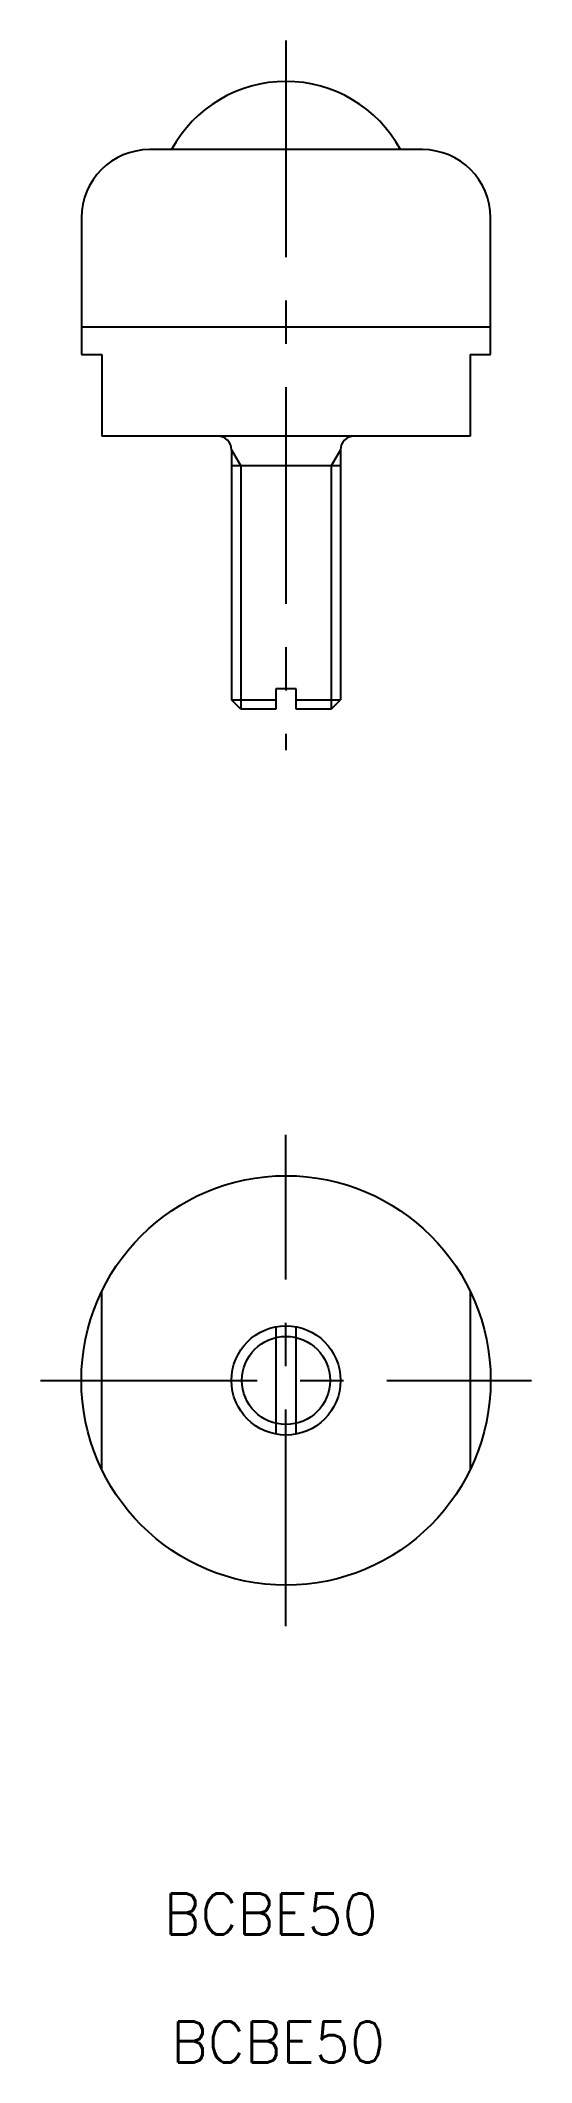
# Model space of a CAD drawing. Extents: x -3 to 33, y -25 to 123.
import ezdxf

# ---------------------------------------------------------------- set-up
doc = ezdxf.new("R2010")
doc.units = 0
doc.header["$LTSCALE"] = 0.5
doc.header["$MEASUREMENT"] = 0
doc.linetypes.add('CENTER', pattern=[50.8, 31.75, -6.35, 6.35, -6.35])
for name, color, linetype in [('MSM_CENTER', 1, 'CENTER'), ('MSM_CONTINUOUS', 7, 'CONTINUOUS'), ('MSM_NARROW', 5, 'CONTINUOUS')]:
    doc.layers.add(name, color=color, linetype=linetype)
doc.styles.get("Standard").update_dxf_attribs({"font": 'txt.shx', "height": 3, "bigfont": 'bigfont.shx'})

msp = doc.modelspace()

# ---------------------------------------------------------------- linework, layer by layer
at = {"layer": 'MSM_CENTER'}
for p, q in [((15, 123.18), (15, 71.18)), ((15, 7), (15, 43)), ((-3, 25), (33, 25))]:
    msp.add_line(p, q, dxfattribs=at)
at = {"layer": 'MSM_CONTINUOUS'}
for p, q in [((25, 115.18), (5, 115.18)), ((0, 110.18), (0, 100.18)), ((30, 100.18), (30, 110.18)), ((30, 102.18), (0, 102.18)), ((0, 100.18), (1.5, 100.18)), ((1.5, 100.18), (1.5, 94.18)), ((28.5, 100.18), (28.5, 94.18)), ((28.5, 100.18), (30, 100.18)), ((28.5, 94.18), (1.5, 94.18)), ((11, 93.18), (11, 74.86)), ((19, 92.01), (11, 92.01)), ((19, 93.18), (19, 74.86)), ((14.25, 75.68), (14.25, 74.18)), ((15.75, 75.68), (14.25, 75.68)), ((15.75, 74.18), (15.75, 75.68)), ((11, 74.86), (14.25, 74.86)), ((11.68, 74.18), (11, 74.86)), ((14.25, 74.18), (11.68, 74.18)), ((15.75, 74.86), (19, 74.86)), ((18.32, 74.18), (15.75, 74.18)), ((18.32, 74.18), (19, 74.86)), ((1.5, 18.46), (1.5, 31.54)), ((28.5, 31.54), (28.5, 18.46)), ((14.25, 28.93), (14.25, 21.07)), ((15.75, 21.07), (15.75, 28.93))]:
    msp.add_line(p, q, dxfattribs=at)
for radius in [15, 4]:
    msp.add_circle((15, 25), radius, dxfattribs=at)
for centre, radius, start, end in [((15, 110.65), 9.53, 28.3636, 151.6364), ((5, 110.18), 5, 90, 180), ((25, 110.18), 5, 0, 90), ((10, 93.18), 1, 0, 90), ((20, 93.18), 1, 90, 180)]:
    msp.add_arc(centre, radius, start, end, dxfattribs=at)
at = {"layer": 'MSM_NARROW'}
for p, q in [((11, 93.18), (11.68, 92.01)), ((11.68, 92.01), (11.68, 74.18)), ((19, 93.18), (18.32, 92.01)), ((18.32, 92.01), (18.32, 74.18))]:
    msp.add_line(p, q, dxfattribs=at)
msp.add_circle((15, 25), 3.23, dxfattribs=at)

# ---------------------------------------------------------------- texts
at = {"layer": 'MSM_CONTINUOUS', "char_height": 3, "width": 8.96, "attachment_point": 1}
for insert in [(6.04, -12.59), (6.57, -21.98)]:
    msp.add_mtext('{BCBE50}', dxfattribs=dict(at, insert=insert))

doc.saveas('drawing.dxf')
